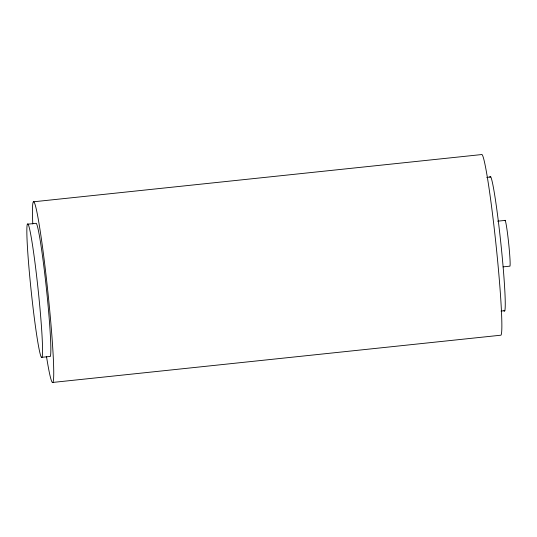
<?xml version="1.0" encoding="UTF-8"?>
<svg xmlns="http://www.w3.org/2000/svg" width="537" height="537" viewBox="0 0 537 537"><rect width="100%" height="100%" fill="white"/><g stroke="black" fill="none" stroke-linecap="round" stroke-linejoin="round"><path stroke-width="0.81" d="M33.401 201.805L481.548 154.569A90.894 4.773 84 0 1 495.638 241.106A90.894 4.773 84 0 1 500.934 335.195L52.794 382.431M27.984 224.164L36.268 223.291A67.152 3.524 84 0 1 47.061 294.947A67.152 3.524 84 0 1 49.726 356.481L41.443 357.353A67.152 3.524 84 0 1 27.823 253.081A67.152 3.524 84 0 1 34.871 261.848A67.152 3.524 84 0 1 41.443 357.353M486.75 177.398L490.751 176.962M497.651 221.184L505.142 220.392M503.095 266.876L509.754 266.177A23.098 1.215 84 0 0 508.546 242.174A23.098 1.215 84 0 0 504.854 220.68M501.001 311.057L504.854 310.655M32.784 223.989A90.894 4.773 84 0 1 40.215 231.038A90.894 4.773 84 0 1 53.27 357.212A90.894 4.773 84 0 1 46.484 356.44M489.831 177.076A67.796 3.558 84 0 1 500.873 243.436A67.796 3.558 84 0 1 503.928 310.762"/></g></svg>
